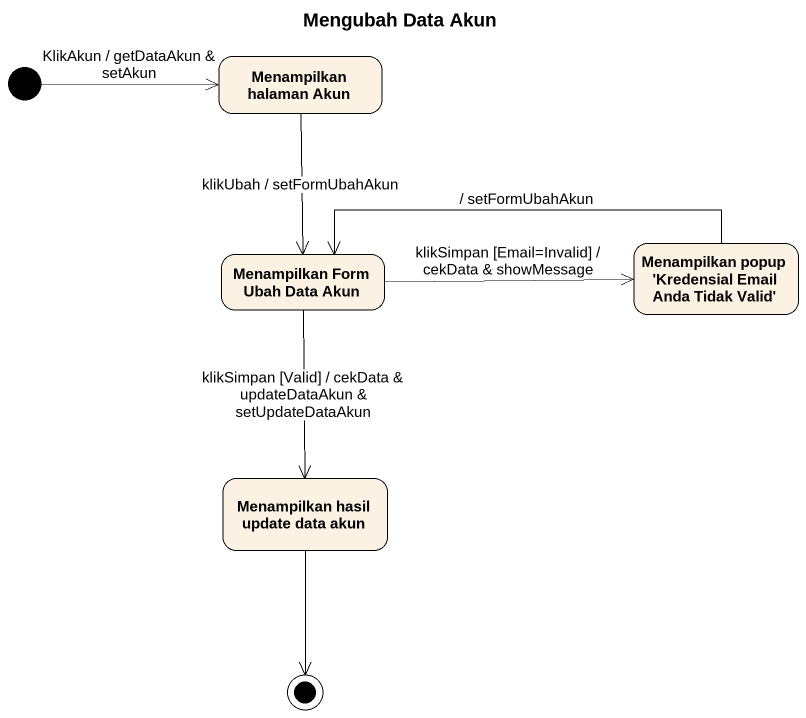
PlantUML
@startuml
title Mengubah Data Akun
hide empty description
state "Menampilkan halaman Akun" as Menampilkan_halaman_Akun
state "Menampilkan Form Ubah Data Akun" as Menampilkan_Form_Ubah_Data
state "Menampilkan popup 'Kredensial Email Anda Tidak Valid'" as Menampilkan_popup
state "Menampilkan hasil update data akun" as Menampilkan_hasil_update
[*] -right-> Menampilkan_halaman_Akun : KlikAkun / getDataAkun & setAkun
Menampilkan_halaman_Akun --> Menampilkan_Form_Ubah_Data : klikUbah / setFormUbahAkun
Menampilkan_Form_Ubah_Data -right-> Menampilkan_popup : klikSimpan [Email=Invalid] / cekData & showMessage
Menampilkan_Form_Ubah_Data --> Menampilkan_hasil_update : klikSimpan [Valid] / cekData & updateDataAkun & setUpdateDataAkun
Menampilkan_popup -left-> Menampilkan_Form_Ubah_Data : / setFormUbahAkun
Menampilkan_hasil_update --> [*]
@enduml
